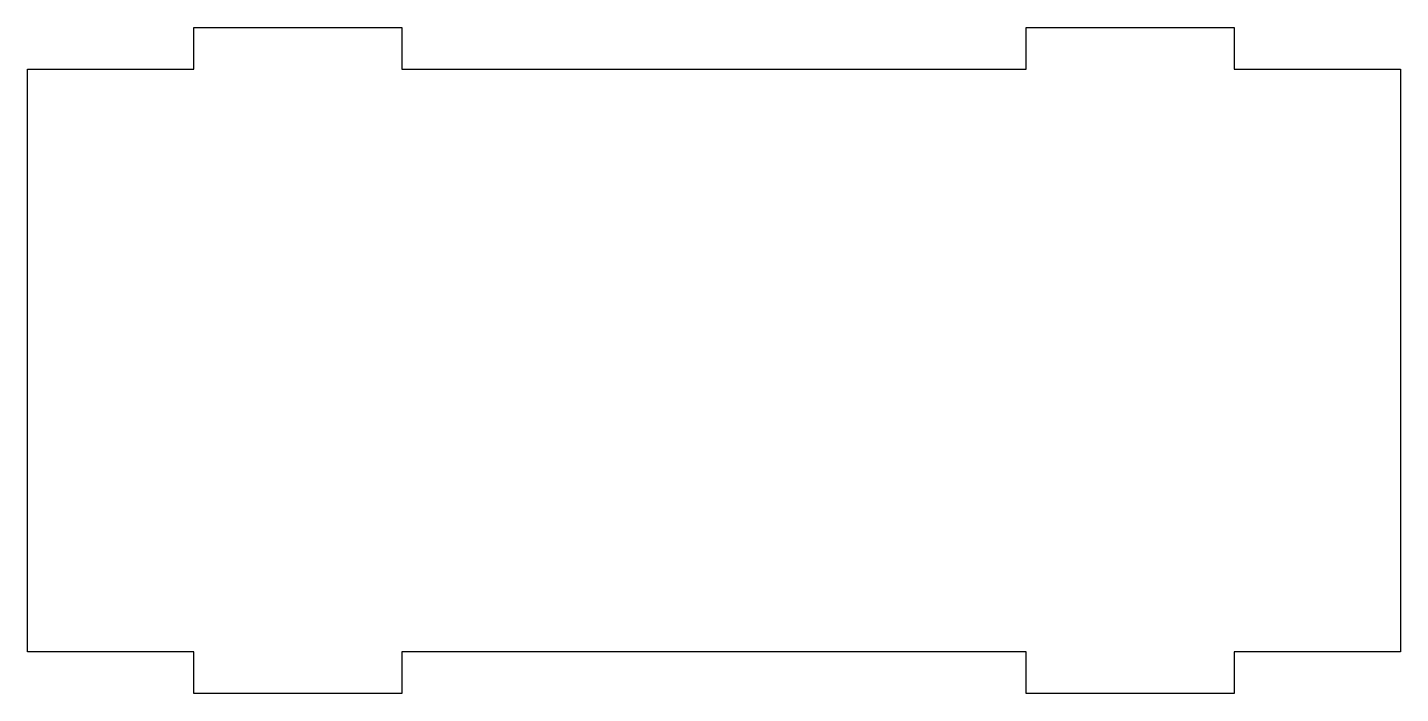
# Model space of a CAD drawing. Header units: millimetres. Extents: x -78 to -12, y 40 to 72.
import ezdxf

# ---------------------------------------------------------------- set-up
doc = ezdxf.new("R2010")
doc.units = ezdxf.units.MM
doc.layers.get('0').update_dxf_attribs({"linetype": 'CONTINUOUS'})

msp = doc.modelspace()

# ---------------------------------------------------------------- linework, layer by layer
msp.add_lwpolyline([(-78, 42), (-78, 70), (-70, 70), (-70, 72), (-60, 72), (-60, 70), (-30, 70), (-30, 72), (-20, 72), (-20, 70), (-12, 70), (-12, 42), (-20, 42), (-20, 40), (-30, 40), (-30, 42), (-60, 42), (-60, 40), (-70, 40), (-70, 42)], close=True)

doc.saveas('drawing.dxf')
